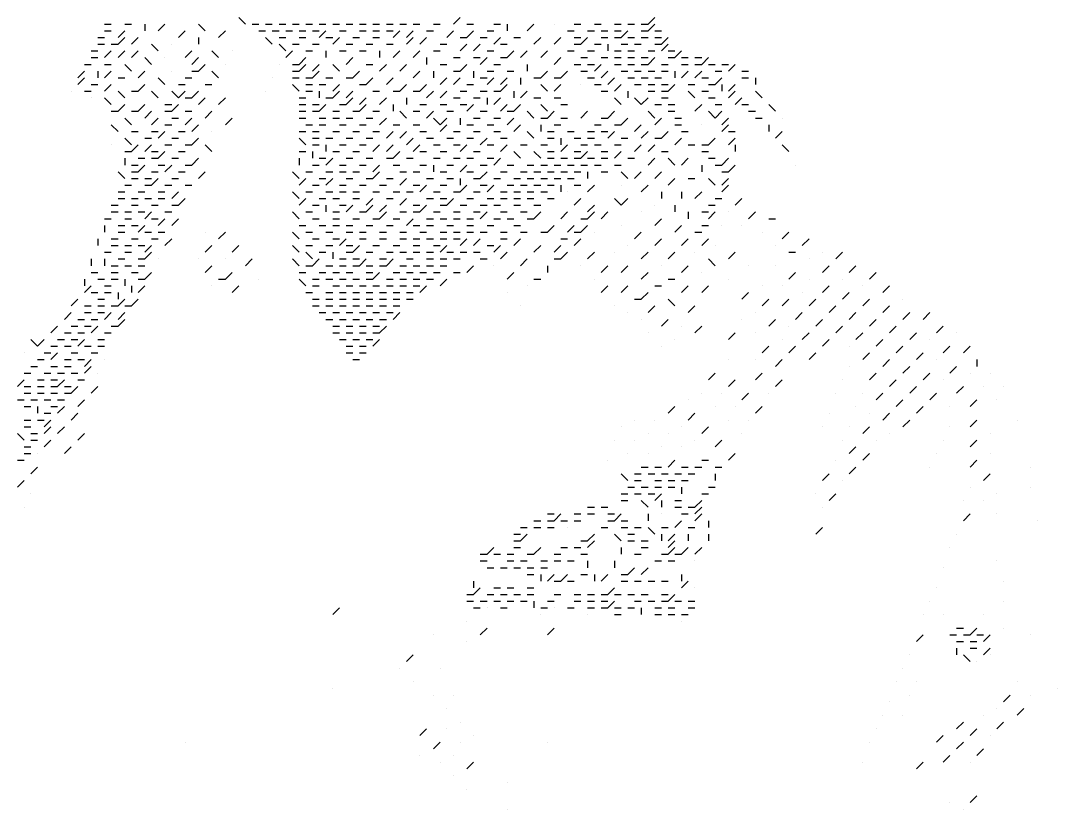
# Model space of a CAD drawing. Header units: metres. Extents: x 66 to 1116, y 3 to 705.
# Drawn here: x 652.5 to 1116, y 3 to 355.5 of the extents above; entities that cross this region are included whole.
import ezdxf

# ---------------------------------------------------------------- set-up
doc = ezdxf.new("R2010")
doc.units = ezdxf.units.M

msp = doc.modelspace()

# ---------------------------------------------------------------- linework, layer by layer
at = {"color": 7}
for p, q in [((750, 357), (753, 354)), ((849, 357), (846, 354)), ((936, 357), (933, 354)), ((690, 354), (693, 354)), ((699, 354), (702, 354)), ((708, 354), (708, 351)), ((717, 354), (714, 351)), ((732, 354), (735, 351)), ((756, 354), (759, 354)), ((762, 354), (765, 354)), ((768, 354), (771, 354)), ((774, 354), (777, 354)), ((780, 354), (783, 354)), ((786, 354), (789, 354)), ((792, 354), (795, 354)), ((798, 354), (801, 354)), ((804, 354), (807, 354)), ((810, 354), (813, 354)), ((816, 354), (819, 354)), ((822, 354), (825, 354)), ((828, 354), (831, 354)), ((837, 354), (840, 354)), ((852, 354), (855, 354)), ((864, 354), (867, 354)), ((870, 354), (870, 351)), ((882, 354), (879, 351)), ((891, 354), (891, 354)), ((900, 354), (903, 354)), ((909, 354), (912, 354)), ((918, 354), (921, 354)), ((924, 354), (927, 354)), ((930, 354), (933, 354)), ((936, 354), (933, 351)), ((687, 348), (690, 348)), ((690, 351), (693, 351)), ((699, 351), (696, 348)), ((699, 348), (696, 345)), ((705, 348), (702, 345)), ((726, 351), (723, 348)), ((732, 348), (732, 345)), ((744, 351), (741, 348)), ((759, 351), (762, 351)), ((762, 348), (765, 345)), ((765, 351), (768, 351)), ((768, 348), (771, 348)), ((771, 351), (774, 351)), ((777, 351), (780, 351)), ((777, 348), (780, 348)), ((783, 351), (786, 351)), ((789, 351), (786, 348)), ((789, 348), (792, 348)), ((795, 348), (792, 345)), ((795, 351), (798, 351)), ((801, 348), (804, 348)), ((804, 351), (807, 351)), ((810, 351), (813, 351)), ((810, 348), (813, 348)), ((816, 351), (819, 351)), ((822, 351), (819, 348)), ((828, 351), (825, 348)), ((828, 348), (825, 345)), ((834, 348), (831, 345)), ((834, 351), (837, 351)), ((846, 351), (843, 348)), ((849, 348), (852, 348)), ((855, 351), (852, 348)), ((858, 348), (861, 348)), ((861, 351), (864, 351)), ((867, 348), (864, 345)), ((873, 348), (876, 348)), ((885, 348), (882, 345)), ((894, 348), (891, 345)), ((897, 351), (900, 351)), ((900, 348), (903, 348)), ((906, 348), (903, 345)), ((906, 351), (909, 351)), ((912, 351), (915, 351)), ((912, 348), (915, 348)), ((918, 351), (921, 351)), ((918, 348), (921, 348)), ((924, 351), (921, 348)), ((924, 348), (927, 348)), ((930, 351), (933, 351)), ((930, 348), (933, 348)), ((936, 351), (939, 351)), ((936, 348), (939, 348)), ((942, 348), (939, 345)), ((687, 345), (690, 345)), ((693, 345), (696, 345)), ((711, 345), (714, 342)), ((720, 345), (720, 345)), ((768, 345), (771, 342)), ((774, 345), (777, 345)), ((783, 345), (786, 345)), ((798, 345), (801, 345)), ((807, 345), (810, 345)), ((816, 345), (819, 345)), ((840, 345), (843, 345)), ((852, 345), (849, 342)), ((858, 345), (855, 342)), ((867, 345), (870, 345)), ((900, 345), (903, 345)), ((909, 345), (912, 345)), ((915, 345), (915, 342)), ((921, 345), (924, 345)), ((927, 345), (930, 345)), ((936, 345), (939, 345)), ((942, 345), (939, 342)), ((684, 342), (687, 342)), ((684, 339), (687, 339)), ((693, 342), (690, 339)), ((699, 342), (696, 339)), ((705, 342), (702, 339)), ((708, 339), (711, 336)), ((717, 339), (717, 339)), ((729, 342), (726, 339)), ((732, 339), (729, 336)), ((738, 342), (741, 339)), ((747, 342), (747, 342)), ((774, 342), (771, 339)), ((780, 339), (777, 336)), ((780, 342), (783, 342)), ((789, 342), (789, 339)), ((795, 342), (798, 342)), ((801, 339), (798, 336)), ((804, 342), (807, 342)), ((813, 342), (813, 339)), ((822, 342), (819, 339)), ((831, 342), (828, 339)), ((834, 339), (834, 336)), ((837, 342), (840, 342)), ((846, 339), (849, 339)), ((855, 339), (858, 339)), ((861, 339), (858, 336)), ((861, 342), (864, 342)), ((867, 339), (870, 339)), ((873, 342), (870, 339)), ((879, 342), (876, 339)), ((888, 342), (885, 339)), ((894, 339), (891, 336)), ((897, 342), (900, 342)), ((903, 339), (906, 339)), ((906, 342), (909, 342)), ((912, 339), (915, 339)), ((918, 342), (921, 342)), ((918, 339), (921, 339)), ((924, 342), (927, 342)), ((924, 339), (927, 339)), ((930, 339), (933, 339)), ((933, 342), (936, 342)), ((936, 339), (933, 336)), ((942, 342), (945, 342)), ((942, 339), (945, 339)), ((948, 342), (945, 339)), ((948, 339), (951, 339)), ((954, 339), (957, 339)), ((960, 339), (957, 336)), ((681, 336), (684, 336)), ((690, 336), (693, 336)), ((699, 336), (702, 333)), ((735, 336), (732, 333)), ((744, 336), (744, 336)), ((768, 336), (768, 336)), ((774, 336), (777, 336)), ((780, 336), (777, 333)), ((786, 336), (783, 333)), ((792, 336), (795, 333)), ((807, 336), (810, 336)), ((816, 336), (813, 333)), ((825, 336), (822, 333)), ((840, 336), (843, 336)), ((852, 336), (849, 333)), ((864, 336), (867, 336)), ((879, 336), (879, 333)), ((900, 336), (903, 336)), ((906, 336), (909, 336)), ((912, 336), (909, 333)), ((918, 336), (921, 336)), ((924, 336), (927, 336)), ((930, 336), (933, 336)), ((939, 336), (942, 336)), ((948, 336), (951, 336)), ((954, 336), (957, 336)), ((960, 336), (963, 336)), ((966, 336), (969, 336)), ((972, 336), (969, 333)), ((681, 333), (678, 330)), ((681, 330), (678, 327)), ((687, 333), (687, 330)), ((693, 333), (690, 330)), ((696, 330), (699, 330)), ((708, 333), (705, 330)), ((714, 330), (717, 327)), ((720, 333), (720, 333)), ((726, 330), (729, 330)), ((729, 333), (732, 333)), ((738, 333), (741, 330)), ((765, 330), (765, 330)), ((774, 333), (777, 333)), ((774, 330), (777, 330)), ((780, 330), (783, 330)), ((786, 333), (783, 330)), ((789, 330), (792, 330)), ((798, 330), (801, 330)), ((804, 333), (801, 330)), ((810, 330), (807, 327)), ((819, 330), (816, 327)), ((831, 333), (828, 330)), ((837, 333), (837, 330)), ((843, 330), (840, 327)), ((846, 333), (849, 333)), ((849, 330), (846, 327)), ((855, 333), (855, 330)), ((858, 330), (861, 330)), ((861, 333), (864, 333)), ((864, 330), (861, 327)), ((870, 330), (867, 327)), ((870, 333), (873, 333)), ((876, 330), (876, 327)), ((882, 330), (885, 330)), ((888, 333), (885, 330)), ((891, 330), (894, 330)), ((897, 333), (894, 330)), ((903, 333), (906, 333)), ((906, 330), (909, 330)), ((915, 333), (912, 330)), ((918, 330), (915, 327)), ((921, 333), (924, 333)), ((924, 330), (927, 330)), ((927, 333), (930, 333)), ((930, 330), (933, 330)), ((933, 333), (936, 333)), ((936, 330), (939, 330)), ((939, 333), (942, 333)), ((945, 333), (945, 330)), ((951, 333), (948, 330)), ((957, 333), (954, 330)), ((957, 330), (960, 330)), ((963, 333), (966, 333)), ((966, 330), (963, 327)), ((975, 333), (978, 333)), ((975, 330), (978, 330)), ((981, 330), (981, 327)), ((684, 327), (687, 327)), ((693, 327), (690, 324)), ((708, 327), (705, 324)), ((723, 327), (726, 327)), ((735, 327), (738, 327)), ((774, 327), (777, 324)), ((780, 327), (783, 327)), ((786, 327), (789, 327)), ((795, 327), (792, 324)), ((804, 327), (807, 327)), ((825, 327), (822, 324)), ((834, 327), (831, 324)), ((852, 327), (855, 327)), ((870, 327), (867, 324)), ((885, 327), (888, 324)), ((894, 327), (891, 324)), ((903, 327), (903, 327)), ((909, 327), (912, 327)), ((921, 327), (918, 324)), ((927, 327), (930, 327)), ((933, 327), (936, 327)), ((939, 327), (942, 327)), ((945, 327), (942, 324)), ((951, 327), (954, 327)), ((960, 327), (963, 327)), ((966, 327), (966, 324)), ((972, 327), (969, 324)), ((675, 324), (675, 324)), ((681, 324), (684, 324)), ((684, 321), (684, 321)), ((690, 321), (693, 318)), ((696, 324), (699, 321)), ((702, 324), (705, 324)), ((711, 324), (714, 321)), ((720, 324), (723, 321)), ((726, 324), (723, 321)), ((726, 321), (729, 321)), ((732, 324), (729, 321)), ((735, 321), (732, 318)), ((744, 321), (741, 318)), ((762, 324), (762, 324)), ((777, 321), (780, 321)), ((780, 324), (783, 324)), ((786, 324), (786, 321)), ((789, 321), (792, 321)), ((795, 324), (792, 321)), ((801, 324), (798, 321)), ((801, 321), (798, 318)), ((807, 321), (804, 318)), ((810, 324), (813, 324)), ((816, 321), (813, 318)), ((819, 324), (822, 324)), ((825, 321), (825, 318)), ((828, 324), (831, 324)), ((837, 324), (834, 321)), ((843, 324), (840, 321)), ((846, 321), (849, 321)), ((849, 324), (852, 324)), ((855, 321), (858, 321)), ((858, 324), (861, 324)), ((861, 321), (861, 318)), ((864, 324), (867, 324)), ((867, 321), (864, 318)), ((873, 324), (873, 321)), ((879, 324), (876, 321)), ((882, 321), (885, 321)), ((891, 321), (894, 321)), ((912, 324), (915, 324)), ((918, 321), (921, 318)), ((924, 324), (924, 321)), ((927, 321), (930, 318)), ((933, 321), (930, 318)), ((933, 324), (936, 324)), ((939, 324), (942, 324)), ((939, 321), (942, 321)), ((951, 324), (954, 321)), ((957, 324), (960, 324)), ((960, 321), (963, 321)), ((972, 324), (969, 321)), ((975, 321), (972, 318)), ((981, 324), (984, 321)), ((699, 318), (696, 315)), ((708, 318), (705, 315)), ((717, 318), (720, 318)), ((723, 318), (720, 315)), ((777, 318), (780, 318)), ((783, 318), (786, 318)), ((789, 318), (786, 315)), ((795, 318), (798, 318)), ((807, 318), (804, 315)), ((819, 318), (819, 315)), ((831, 318), (834, 318)), ((840, 318), (843, 318)), ((849, 318), (852, 318)), ((855, 318), (852, 315)), ((870, 318), (867, 315)), ((876, 318), (873, 315)), ((885, 318), (888, 315)), ((894, 318), (897, 318)), ((936, 318), (939, 318)), ((942, 318), (945, 318)), ((957, 318), (954, 315)), ((963, 318), (966, 318)), ((975, 318), (978, 318)), ((987, 318), (990, 315)), ((693, 315), (696, 315)), ((699, 312), (702, 309)), ((702, 315), (705, 315)), ((711, 315), (708, 312)), ((714, 312), (711, 309)), ((717, 315), (720, 315)), ((720, 312), (723, 312)), ((726, 315), (729, 315)), ((729, 312), (726, 309)), ((738, 315), (735, 312)), ((747, 312), (744, 309)), ((777, 315), (780, 315)), ((777, 312), (780, 312)), ((783, 315), (786, 315)), ((786, 312), (789, 312)), ((792, 315), (795, 315)), ((792, 312), (795, 312)), ((798, 312), (801, 312)), ((801, 315), (804, 315)), ((807, 312), (810, 312)), ((810, 315), (813, 315)), ((816, 312), (813, 309)), ((822, 315), (825, 312)), ((828, 315), (831, 315)), ((837, 315), (834, 312)), ((837, 312), (840, 309)), ((843, 312), (840, 309)), ((843, 315), (846, 315)), ((849, 312), (849, 309)), ((855, 312), (858, 312)), ((858, 315), (861, 315)), ((864, 312), (867, 312)), ((870, 315), (873, 315)), ((873, 312), (870, 309)), ((879, 315), (882, 312)), ((885, 312), (888, 312)), ((891, 315), (888, 312)), ((894, 312), (897, 312)), ((906, 315), (903, 312)), ((912, 312), (915, 312)), ((918, 315), (915, 312)), ((924, 312), (921, 309)), ((933, 315), (936, 312)), ((939, 312), (936, 309)), ((942, 315), (945, 315)), ((945, 312), (948, 312)), ((960, 315), (963, 312)), ((966, 315), (963, 312)), ((969, 312), (966, 309)), ((978, 315), (981, 315)), ((981, 312), (984, 312)), ((993, 312), (993, 312)), ((693, 309), (696, 306)), ((702, 306), (705, 306)), ((711, 306), (714, 306)), ((717, 306), (714, 303)), ((717, 309), (720, 309)), ((723, 306), (726, 306)), ((732, 309), (729, 306)), ((738, 306), (738, 306)), ((777, 306), (780, 306)), ((780, 309), (783, 309)), ((783, 306), (786, 306)), ((786, 309), (789, 309)), ((792, 306), (795, 306)), ((795, 309), (798, 309)), ((801, 306), (804, 306)), ((804, 309), (807, 309)), ((810, 306), (813, 306)), ((819, 306), (816, 303)), ((819, 309), (822, 309)), ((825, 306), (822, 303)), ((828, 309), (831, 309)), ((831, 306), (834, 306)), ((843, 309), (840, 306)), ((846, 306), (849, 306)), ((852, 309), (855, 309)), ((855, 306), (858, 306)), ((861, 309), (864, 309)), ((864, 306), (867, 306)), ((876, 309), (873, 306)), ((879, 306), (882, 303)), ((885, 309), (885, 306)), ((888, 306), (891, 306)), ((891, 309), (894, 309)), ((897, 306), (900, 306)), ((906, 306), (909, 306)), ((909, 309), (912, 309)), ((912, 306), (915, 306)), ((918, 306), (915, 303)), ((918, 309), (921, 309)), ((930, 309), (927, 306)), ((933, 306), (930, 303)), ((942, 306), (939, 303)), ((945, 309), (948, 309)), ((948, 306), (951, 306)), ((957, 309), (957, 309)), ((969, 309), (966, 306)), ((969, 306), (972, 306)), ((987, 309), (987, 306)), ((993, 306), (990, 303)), ((699, 303), (702, 300)), ((708, 303), (711, 303)), ((720, 303), (723, 303)), ((732, 303), (729, 300)), ((777, 303), (780, 300)), ((783, 303), (786, 303)), ((789, 303), (792, 303)), ((798, 303), (801, 303)), ((807, 303), (810, 303)), ((828, 303), (825, 300)), ((834, 303), (837, 303)), ((843, 303), (846, 303)), ((852, 303), (855, 303)), ((861, 303), (858, 300)), ((867, 303), (870, 303)), ((888, 303), (891, 303)), ((894, 303), (894, 300)), ((900, 303), (903, 303)), ((906, 303), (909, 303)), ((921, 303), (924, 303)), ((936, 303), (939, 303)), ((948, 303), (945, 300)), ((963, 303), (960, 300)), ((972, 303), (969, 300)), ((693, 300), (693, 300)), ((699, 297), (702, 297)), ((705, 300), (702, 297)), ((711, 300), (708, 297)), ((711, 297), (714, 297)), ((717, 297), (714, 294)), ((717, 300), (720, 300)), ((723, 297), (726, 297)), ((726, 300), (729, 300)), ((735, 300), (738, 297)), ((777, 297), (780, 297)), ((783, 300), (786, 300)), ((783, 297), (783, 294)), ((789, 300), (789, 297)), ((792, 297), (795, 297)), ((795, 300), (798, 300)), ((801, 297), (804, 297)), ((804, 300), (807, 300)), ((813, 300), (810, 297)), ((819, 300), (816, 297)), ((822, 297), (819, 294)), ((831, 300), (828, 297)), ((831, 297), (834, 297)), ((837, 300), (840, 300)), ((840, 297), (843, 297)), ((846, 300), (849, 300)), ((852, 300), (849, 297)), ((855, 297), (858, 297)), ((861, 300), (864, 300)), ((870, 300), (867, 297)), ((873, 297), (876, 294)), ((876, 300), (879, 300)), ((882, 297), (885, 294)), ((885, 300), (888, 300)), ((888, 297), (891, 297)), ((897, 300), (894, 297)), ((900, 297), (903, 297)), ((903, 300), (906, 300)), ((906, 297), (903, 294)), ((909, 300), (912, 300)), ((912, 297), (915, 297)), ((918, 300), (921, 300)), ((921, 297), (918, 294)), ((930, 300), (927, 297)), ((936, 300), (933, 297)), ((939, 297), (942, 297)), ((951, 300), (954, 300)), ((957, 300), (960, 300)), ((957, 297), (960, 297)), ((972, 300), (972, 297)), ((993, 300), (996, 297)), ((699, 294), (699, 291)), ((705, 294), (708, 294)), ((711, 294), (714, 294)), ((720, 294), (723, 294)), ((732, 294), (729, 291)), ((777, 294), (777, 291)), ((786, 294), (789, 294)), ((792, 294), (789, 291)), ((798, 294), (801, 294)), ((807, 294), (810, 294)), ((816, 294), (819, 294)), ((825, 294), (828, 294)), ((837, 294), (840, 294)), ((846, 294), (849, 294)), ((852, 294), (855, 294)), ((861, 294), (864, 294)), ((867, 294), (864, 291)), ((888, 294), (891, 294)), ((894, 294), (897, 294)), ((900, 294), (903, 294)), ((906, 294), (909, 294)), ((912, 294), (915, 294)), ((924, 294), (927, 294)), ((936, 294), (933, 291)), ((942, 294), (945, 291)), ((951, 294), (948, 291)), ((960, 294), (963, 294)), ((969, 294), (966, 291)), ((696, 288), (699, 285)), ((702, 291), (705, 291)), ((702, 288), (705, 288)), ((708, 291), (705, 288)), ((711, 288), (714, 288)), ((714, 291), (717, 291)), ((720, 291), (717, 288)), ((723, 288), (726, 288)), ((726, 291), (729, 291)), ((735, 288), (732, 285)), ((774, 288), (777, 285)), ((780, 288), (783, 288)), ((783, 291), (786, 291)), ((789, 288), (792, 288)), ((795, 291), (798, 291)), ((795, 288), (798, 288)), ((801, 288), (804, 288)), ((804, 291), (807, 291)), ((813, 291), (810, 288)), ((813, 288), (810, 285)), ((819, 291), (822, 291)), ((822, 288), (825, 288)), ((828, 288), (831, 288)), ((831, 291), (834, 291)), ((837, 291), (837, 288)), ((840, 288), (843, 288)), ((843, 291), (846, 291)), ((852, 291), (849, 288)), ((852, 288), (855, 288)), ((858, 291), (861, 291)), ((861, 288), (858, 285)), ((867, 288), (870, 288)), ((870, 291), (873, 291)), ((876, 288), (879, 288)), ((879, 291), (882, 291)), ((882, 288), (885, 288)), ((885, 291), (888, 291)), ((888, 288), (891, 288)), ((891, 291), (894, 291)), ((894, 288), (897, 288)), ((897, 291), (900, 291)), ((900, 288), (903, 288)), ((903, 291), (906, 291)), ((906, 288), (906, 285)), ((909, 291), (912, 291)), ((912, 288), (915, 288)), ((918, 291), (921, 291)), ((921, 288), (924, 285)), ((930, 288), (927, 285)), ((939, 288), (936, 285)), ((957, 291), (957, 288)), ((963, 291), (966, 291)), ((966, 288), (969, 288)), ((972, 291), (969, 288)), ((999, 291), (999, 291)), ((702, 285), (705, 285)), ((708, 285), (711, 285)), ((714, 285), (711, 282)), ((720, 285), (723, 285)), ((780, 285), (777, 282)), ((786, 285), (789, 285)), ((792, 285), (789, 282)), ((798, 285), (801, 285)), ((807, 285), (810, 285)), ((816, 285), (819, 285)), ((825, 285), (822, 282)), ((834, 285), (837, 285)), ((843, 285), (846, 285)), ((849, 285), (849, 282)), ((855, 285), (858, 285)), ((864, 285), (867, 285)), ((873, 285), (876, 285)), ((879, 285), (882, 285)), ((885, 285), (888, 285)), ((891, 285), (894, 285)), ((897, 285), (900, 285)), ((945, 285), (942, 282)), ((951, 285), (954, 285)), ((960, 285), (963, 282)), ((969, 285), (966, 282)), ((696, 279), (699, 279)), ((699, 282), (702, 282)), ((705, 279), (708, 279)), ((708, 282), (711, 282)), ((714, 279), (717, 279)), ((717, 282), (720, 282)), ((723, 279), (720, 276)), ((726, 282), (729, 282)), ((774, 279), (777, 276)), ((780, 279), (783, 279)), ((783, 282), (786, 282)), ((789, 279), (792, 279)), ((795, 282), (798, 282)), ((795, 279), (798, 279)), ((801, 279), (804, 279)), ((804, 282), (807, 282)), ((810, 279), (813, 279)), ((813, 282), (816, 282)), ((819, 279), (822, 279)), ((825, 279), (828, 279)), ((828, 282), (831, 282)), ((834, 282), (831, 279)), ((837, 279), (840, 279)), ((840, 282), (843, 282)), ((846, 279), (849, 279)), ((852, 282), (849, 279)), ((855, 279), (858, 279)), ((858, 282), (861, 282)), ((864, 282), (861, 279)), ((867, 279), (870, 279)), ((870, 282), (873, 282)), ((873, 279), (876, 279)), ((876, 282), (879, 282)), ((879, 279), (882, 279)), ((882, 282), (885, 282)), ((885, 279), (888, 279)), ((888, 282), (891, 282)), ((894, 282), (894, 279)), ((897, 279), (897, 279)), ((900, 282), (903, 282)), ((909, 282), (906, 279)), ((921, 282), (921, 282)), ((933, 282), (930, 279)), ((939, 279), (939, 276)), ((948, 279), (948, 276)), ((957, 279), (954, 276)), ((969, 282), (966, 279)), ((696, 276), (699, 276)), ((702, 276), (705, 276)), ((708, 276), (711, 276)), ((714, 276), (717, 276)), ((726, 276), (723, 273)), ((780, 276), (777, 273)), ((786, 276), (789, 276)), ((792, 276), (795, 276)), ((801, 276), (804, 276)), ((810, 276), (807, 273)), ((816, 276), (819, 276)), ((825, 276), (822, 273)), ((834, 276), (837, 276)), ((840, 276), (843, 276)), ((846, 276), (843, 273)), ((852, 276), (855, 276)), ((861, 276), (864, 276)), ((867, 276), (870, 276)), ((873, 276), (876, 276)), ((879, 276), (882, 276)), ((888, 276), (891, 276)), ((903, 276), (900, 273)), ((918, 276), (921, 273)), ((924, 276), (921, 273)), ((963, 276), (966, 276)), ((975, 276), (972, 273)), ((693, 273), (696, 273)), ((693, 270), (696, 270)), ((699, 270), (702, 270)), ((702, 273), (705, 273)), ((705, 270), (708, 270)), ((711, 270), (708, 267)), ((711, 273), (714, 273)), ((717, 270), (720, 270)), ((720, 273), (723, 273)), ((774, 270), (777, 267)), ((780, 270), (783, 270)), ((783, 273), (786, 273)), ((789, 273), (789, 270)), ((792, 270), (795, 270)), ((795, 273), (798, 273)), ((801, 273), (798, 270)), ((804, 270), (807, 270)), ((810, 273), (807, 270)), ((816, 273), (813, 270)), ((816, 270), (813, 267)), ((822, 270), (825, 270)), ((828, 273), (831, 273)), ((828, 270), (831, 270)), ((834, 273), (831, 270)), ((837, 270), (840, 270)), ((840, 273), (843, 273)), ((846, 270), (849, 270)), ((849, 273), (852, 273)), ((855, 270), (858, 270)), ((858, 273), (861, 273)), ((861, 270), (858, 267)), ((864, 273), (867, 273)), ((867, 270), (870, 270)), ((873, 273), (876, 273)), ((876, 270), (879, 270)), ((882, 273), (885, 273)), ((885, 270), (882, 267)), ((897, 270), (894, 267)), ((909, 273), (906, 270)), ((909, 270), (906, 267)), ((915, 270), (912, 267)), ((930, 270), (930, 270)), ((936, 273), (936, 273)), ((945, 273), (945, 270)), ((951, 270), (951, 267)), ((957, 270), (960, 270)), ((960, 273), (963, 273)), ((963, 270), (960, 267)), ((969, 270), (969, 270)), ((981, 270), (978, 267)), ((690, 267), (693, 267)), ((699, 267), (702, 267)), ((711, 267), (714, 267)), ((717, 267), (714, 264)), ((723, 267), (720, 264)), ((783, 267), (786, 267)), ((792, 267), (795, 267)), ((801, 267), (804, 267)), ((810, 267), (813, 267)), ((819, 267), (822, 267)), ((828, 267), (825, 264)), ((834, 267), (837, 267)), ((840, 267), (843, 267)), ((846, 267), (849, 267)), ((852, 267), (855, 267)), ((864, 267), (867, 267)), ((870, 267), (873, 267)), ((879, 267), (882, 267)), ((903, 267), (906, 267)), ((939, 267), (936, 264)), ((987, 267), (990, 267)), ((690, 264), (690, 261)), ((696, 264), (699, 264)), ((696, 261), (699, 261)), ((702, 264), (705, 264)), ((708, 264), (705, 261)), ((708, 261), (711, 261)), ((714, 261), (717, 261)), ((735, 261), (735, 261)), ((744, 261), (741, 258)), ((774, 261), (777, 258)), ((777, 264), (780, 264)), ((780, 261), (783, 261)), ((786, 264), (789, 264)), ((789, 261), (792, 261)), ((792, 264), (795, 264)), ((798, 264), (801, 264)), ((798, 261), (801, 261)), ((804, 261), (807, 261)), ((807, 264), (810, 264)), ((813, 261), (816, 261)), ((816, 264), (819, 264)), ((822, 261), (825, 261)), ((828, 264), (831, 264)), ((831, 261), (834, 261)), ((834, 264), (837, 264)), ((840, 261), (843, 261)), ((843, 264), (846, 264)), ((846, 261), (849, 261)), ((852, 264), (855, 264)), ((852, 261), (855, 261)), ((858, 261), (861, 261)), ((861, 264), (864, 264)), ((867, 261), (870, 261)), ((873, 264), (876, 264)), ((876, 261), (879, 261)), ((885, 261), (888, 261)), ((891, 264), (888, 261)), ((900, 264), (897, 261)), ((900, 261), (903, 261)), ((906, 264), (903, 261)), ((909, 261), (909, 261)), ((921, 264), (921, 264)), ((930, 261), (927, 258)), ((948, 264), (945, 261)), ((954, 261), (957, 261)), ((957, 264), (960, 264)), ((966, 264), (966, 264)), ((975, 264), (975, 264)), ((984, 261), (984, 261)), ((996, 261), (993, 258)), ((687, 258), (687, 255)), ((693, 258), (696, 258)), ((693, 255), (696, 255)), ((699, 255), (702, 255)), ((702, 258), (705, 258)), ((705, 255), (708, 255)), ((711, 255), (708, 252)), ((711, 258), (714, 258)), ((720, 258), (717, 255)), ((738, 255), (735, 252)), ((750, 255), (747, 252)), ((774, 255), (777, 252)), ((780, 255), (783, 255)), ((783, 258), (786, 258)), ((789, 255), (792, 255)), ((792, 258), (795, 258)), ((798, 258), (795, 255)), ((798, 255), (801, 255)), ((804, 255), (801, 252)), ((804, 258), (807, 258)), ((810, 255), (813, 255)), ((813, 258), (816, 258)), ((819, 255), (822, 255)), ((822, 258), (825, 258)), ((828, 258), (831, 258)), ((828, 255), (831, 255)), ((834, 258), (837, 258)), ((837, 255), (840, 255)), ((840, 258), (843, 258)), ((843, 255), (840, 252)), ((846, 258), (849, 258)), ((852, 258), (849, 255)), ((858, 258), (855, 255)), ((861, 255), (864, 255)), ((867, 255), (864, 252)), ((867, 258), (870, 258)), ((876, 258), (873, 255)), ((885, 255), (882, 252)), ((894, 255), (891, 252)), ((894, 258), (897, 258)), ((903, 258), (900, 255)), ((924, 255), (924, 255)), ((939, 258), (936, 255)), ((951, 258), (948, 255)), ((960, 258), (957, 255)), ((963, 255), (963, 255)), ((990, 255), (990, 255)), ((1005, 258), (1002, 255)), ((690, 252), (693, 252)), ((699, 252), (702, 252)), ((711, 252), (708, 249)), ((780, 252), (783, 249)), ((786, 252), (789, 252)), ((792, 252), (792, 249)), ((798, 252), (801, 252)), ((807, 252), (810, 252)), ((816, 252), (819, 252)), ((822, 252), (825, 252)), ((828, 252), (831, 252)), ((834, 252), (837, 252)), ((843, 252), (846, 252)), ((849, 252), (852, 252)), ((855, 252), (858, 252)), ((870, 252), (867, 249)), ((897, 252), (894, 249)), ((909, 252), (906, 249)), ((918, 252), (918, 252)), ((933, 252), (930, 249)), ((945, 252), (942, 249)), ((954, 252), (954, 252)), ((972, 252), (969, 249)), ((996, 252), (999, 252)), ((1011, 252), (1011, 252)), ((1020, 252), (1017, 249)), ((684, 249), (684, 246)), ((690, 249), (690, 246)), ((693, 246), (696, 246)), ((696, 249), (699, 249)), ((699, 246), (702, 246)), ((705, 249), (708, 249)), ((705, 246), (708, 246)), ((714, 249), (714, 249)), ((732, 249), (732, 249)), ((738, 246), (735, 243)), ((744, 249), (744, 249)), ((756, 249), (753, 246)), ((774, 249), (777, 246)), ((780, 246), (783, 246)), ((786, 249), (783, 246)), ((789, 246), (792, 246)), ((795, 249), (798, 249)), ((795, 246), (798, 246)), ((801, 249), (804, 249)), ((801, 246), (804, 246)), ((807, 249), (804, 246)), ((807, 246), (810, 246)), ((813, 249), (816, 249)), ((813, 246), (816, 246)), ((819, 249), (816, 246)), ((822, 246), (825, 246)), ((825, 249), (828, 249)), ((828, 246), (831, 246)), ((834, 249), (837, 249)), ((834, 246), (837, 246)), ((840, 249), (843, 249)), ((840, 246), (843, 246)), ((846, 249), (849, 249)), ((855, 246), (852, 243)), ((858, 249), (861, 249)), ((864, 246), (864, 246)), ((879, 249), (876, 246)), ((888, 246), (888, 243)), ((891, 249), (894, 249)), ((903, 246), (903, 246)), ((915, 246), (912, 243)), ((924, 246), (921, 243)), ((939, 246), (939, 246)), ((951, 246), (948, 243)), ((960, 249), (963, 246)), ((978, 246), (978, 246)), ((990, 246), (990, 246)), ((1005, 249), (1005, 249)), ((1014, 246), (1011, 243)), ((1026, 246), (1023, 243)), ((684, 243), (687, 243)), ((693, 243), (696, 243)), ((702, 243), (705, 243)), ((711, 243), (708, 240)), ((747, 243), (744, 240)), ((777, 243), (780, 243)), ((786, 243), (789, 243)), ((792, 243), (795, 243)), ((798, 243), (801, 243)), ((807, 243), (810, 243)), ((813, 243), (810, 240)), ((819, 243), (822, 243)), ((825, 243), (828, 243)), ((831, 243), (834, 243)), ((837, 243), (840, 243)), ((846, 243), (849, 243)), ((873, 243), (870, 240)), ((933, 243), (930, 240)), ((957, 243), (957, 243)), ((999, 243), (996, 240)), ((1035, 243), (1032, 240)), ((681, 240), (681, 237)), ((684, 237), (681, 234)), ((687, 240), (690, 240)), ((690, 237), (693, 237)), ((693, 240), (696, 240)), ((699, 240), (699, 237)), ((702, 237), (702, 234)), ((705, 240), (708, 240)), ((708, 237), (705, 234)), ((738, 237), (738, 237)), ((741, 240), (744, 240)), ((750, 237), (747, 234)), ((759, 240), (759, 240)), ((777, 240), (780, 237)), ((783, 240), (786, 240)), ((783, 237), (786, 237)), ((789, 240), (792, 240)), ((792, 237), (795, 237)), ((795, 240), (798, 240)), ((798, 237), (801, 237)), ((801, 240), (804, 240)), ((804, 237), (807, 237)), ((807, 240), (810, 240)), ((810, 237), (813, 237)), ((816, 240), (819, 240)), ((816, 237), (819, 237)), ((822, 240), (825, 240)), ((822, 237), (825, 237)), ((828, 240), (831, 240)), ((828, 237), (831, 237)), ((834, 237), (831, 234)), ((834, 240), (837, 240)), ((843, 240), (840, 237)), ((879, 237), (879, 237)), ((882, 240), (885, 240)), ((909, 240), (909, 240)), ((915, 237), (912, 234)), ((924, 237), (921, 234)), ((936, 237), (939, 237)), ((942, 240), (945, 240)), ((951, 237), (948, 234)), ((960, 237), (957, 234)), ((969, 240), (969, 240)), ((984, 237), (984, 237)), ((993, 237), (993, 237)), ((1005, 240), (1005, 240)), ((1014, 237), (1011, 234)), ((1020, 240), (1020, 240)), ((1029, 237), (1029, 237)), ((1041, 237), (1038, 234)), ((684, 234), (687, 234)), ((690, 234), (693, 234)), ((696, 234), (696, 231)), ((780, 234), (783, 234)), ((789, 234), (792, 234)), ((795, 234), (798, 234)), ((801, 234), (804, 234)), ((807, 234), (810, 234)), ((813, 234), (816, 234)), ((819, 234), (822, 234)), ((825, 234), (828, 234)), ((870, 234), (870, 234)), ((933, 234), (930, 231)), ((978, 234), (975, 231)), ((1002, 234), (1002, 234)), ((1023, 234), (1020, 231)), ((678, 231), (675, 228)), ((681, 228), (684, 228)), ((687, 231), (690, 231)), ((687, 228), (690, 228)), ((693, 228), (696, 228)), ((699, 231), (696, 228)), ((699, 228), (702, 228)), ((705, 231), (702, 228)), ((783, 231), (786, 231)), ((783, 228), (786, 228)), ((789, 231), (792, 231)), ((789, 228), (792, 228)), ((795, 231), (798, 231)), ((795, 228), (798, 228)), ((801, 231), (804, 231)), ((801, 228), (804, 228)), ((807, 231), (810, 231)), ((807, 228), (810, 228)), ((813, 231), (816, 231)), ((813, 228), (816, 228)), ((819, 231), (822, 231)), ((819, 228), (822, 228)), ((825, 231), (828, 231)), ((876, 228), (876, 228)), ((918, 228), (918, 228)), ((927, 231), (930, 231)), ((936, 228), (933, 225)), ((942, 231), (945, 228)), ((954, 228), (951, 225)), ((987, 231), (984, 228)), ((996, 231), (993, 228)), ((1008, 231), (1005, 228)), ((1017, 228), (1014, 225)), ((1032, 231), (1029, 228)), ((1041, 228), (1038, 225)), ((1047, 231), (1047, 231)), ((675, 225), (672, 222)), ((681, 225), (684, 225)), ((687, 225), (690, 225)), ((693, 225), (690, 222)), ((699, 225), (696, 222)), ((786, 225), (789, 225)), ((792, 225), (795, 225)), ((798, 225), (801, 225)), ((804, 225), (807, 225)), ((810, 225), (813, 225)), ((816, 225), (819, 225)), ((822, 225), (819, 222)), ((924, 225), (924, 225)), ((981, 225), (981, 225)), ((1002, 225), (999, 222)), ((1026, 225), (1023, 222)), ((1050, 225), (1047, 222)), ((1059, 225), (1056, 222)), ((669, 219), (666, 216)), ((675, 219), (678, 219)), ((678, 222), (681, 222)), ((681, 219), (684, 219)), ((684, 222), (687, 222)), ((687, 219), (684, 216)), ((693, 219), (696, 219)), ((699, 222), (696, 219)), ((789, 222), (792, 222)), ((792, 219), (795, 219)), ((795, 222), (798, 222)), ((798, 219), (801, 219)), ((801, 222), (804, 222)), ((804, 219), (807, 219)), ((807, 222), (810, 222)), ((810, 219), (813, 219)), ((813, 222), (816, 222)), ((816, 219), (813, 216)), ((930, 222), (930, 222)), ((942, 222), (939, 219)), ((948, 219), (948, 219)), ((957, 219), (954, 216)), ((975, 222), (975, 222)), ((990, 222), (987, 219)), ((996, 219), (996, 219)), ((1011, 222), (1008, 219)), ((1020, 219), (1017, 216)), ((1035, 222), (1032, 219)), ((1044, 219), (1041, 216)), ((1065, 219), (1062, 216)), ((672, 216), (675, 216)), ((678, 216), (681, 216)), ((690, 216), (693, 216)), ((792, 216), (795, 216)), ((798, 216), (801, 216)), ((804, 216), (807, 216)), ((810, 216), (813, 216)), ((933, 216), (933, 216)), ((972, 216), (969, 213)), ((981, 216), (981, 216)), ((1005, 216), (1002, 213)), ((1029, 216), (1026, 213)), ((1053, 216), (1050, 213)), ((1071, 216), (1071, 216)), ((657, 213), (660, 210)), ((663, 213), (660, 210)), ((666, 210), (669, 210)), ((669, 213), (672, 213)), ((672, 210), (675, 210)), ((675, 213), (678, 213)), ((681, 213), (678, 210)), ((681, 210), (684, 210)), ((687, 213), (690, 213)), ((687, 210), (690, 210)), ((795, 213), (798, 213)), ((798, 210), (801, 210)), ((801, 213), (804, 213)), ((804, 210), (807, 210)), ((807, 213), (810, 213)), ((813, 213), (810, 210)), ((939, 210), (939, 210)), ((945, 213), (945, 213)), ((987, 210), (984, 207)), ((993, 213), (993, 213)), ((999, 210), (996, 207)), ((1014, 213), (1011, 210)), ((1023, 210), (1023, 210)), ((1038, 213), (1035, 210)), ((1047, 210), (1044, 207)), ((1059, 213), (1059, 213)), ((1068, 210), (1065, 207)), ((1077, 210), (1074, 207)), ((654, 207), (654, 207)), ((660, 204), (663, 204)), ((663, 207), (666, 207)), ((669, 207), (666, 204)), ((672, 204), (675, 204)), ((675, 207), (678, 207)), ((678, 204), (681, 204)), ((684, 204), (681, 201)), ((684, 207), (687, 207)), ((690, 204), (690, 204)), ((798, 207), (801, 207)), ((801, 204), (804, 204)), ((804, 207), (807, 207)), ((969, 204), (969, 204)), ((981, 204), (981, 204)), ((993, 204), (990, 201)), ((1008, 207), (1005, 204)), ((1032, 207), (1029, 204)), ((1041, 204), (1038, 201)), ((1056, 207), (1053, 204)), ((1062, 204), (1062, 204)), ((1080, 204), (1080, 201)), ((657, 201), (660, 201)), ((666, 201), (669, 201)), ((672, 201), (675, 201)), ((684, 201), (681, 198)), ((1023, 201), (1023, 201)), ((1050, 201), (1047, 198)), ((1071, 201), (1068, 198)), ((654, 195), (651, 192)), ((654, 198), (657, 198)), ((660, 195), (663, 195)), ((663, 198), (666, 198)), ((666, 195), (669, 195)), ((669, 198), (672, 198)), ((672, 195), (669, 192)), ((675, 198), (678, 198)), ((678, 195), (681, 195)), ((687, 198), (687, 198)), ((963, 198), (960, 195)), ((972, 195), (969, 192)), ((984, 198), (981, 195)), ((993, 195), (990, 192)), ((1020, 195), (1020, 195)), ((1035, 198), (1032, 195)), ((1044, 195), (1041, 192)), ((1059, 198), (1056, 195)), ((1065, 195), (1065, 195)), ((1077, 198), (1077, 198)), ((1086, 198), (1086, 198)), ((654, 192), (657, 192)), ((660, 192), (663, 192)), ((666, 192), (669, 192)), ((672, 192), (675, 192)), ((678, 192), (675, 189)), ((687, 192), (684, 189)), ((1053, 192), (1050, 189)), ((1074, 192), (1071, 189)), ((1083, 192), (1083, 192)), ((1092, 192), (1092, 192)), ((651, 186), (654, 186)), ((654, 189), (657, 189)), ((657, 186), (660, 186)), ((660, 189), (663, 189)), ((663, 186), (666, 186)), ((666, 189), (669, 189)), ((669, 186), (672, 186)), ((672, 189), (675, 189)), ((681, 186), (678, 183)), ((951, 186), (951, 186)), ((957, 189), (957, 189)), ((966, 189), (966, 189)), ((978, 189), (975, 186)), ((987, 189), (987, 189)), ((1017, 189), (1017, 189)), ((1029, 189), (1029, 189)), ((1038, 189), (1035, 186)), ((1047, 186), (1044, 183)), ((1062, 189), (1059, 186)), ((1080, 186), (1077, 183)), ((1089, 186), (1089, 186)), ((654, 183), (657, 183)), ((660, 183), (660, 180)), ((666, 183), (669, 183)), ((672, 183), (669, 180)), ((945, 183), (942, 180)), ((963, 183), (963, 183)), ((972, 183), (972, 183)), ((984, 183), (981, 180)), ((1026, 183), (1026, 183)), ((1056, 183), (1053, 180)), ((1068, 183), (1068, 183)), ((654, 177), (657, 177)), ((660, 177), (663, 177)), ((663, 180), (666, 180)), ((666, 177), (663, 174)), ((678, 180), (675, 177)), ((927, 177), (927, 177)), ((936, 177), (936, 177)), ((954, 180), (951, 177)), ((969, 177), (969, 177)), ((978, 177), (978, 177)), ((1014, 180), (1014, 180)), ((1032, 180), (1032, 180)), ((1041, 180), (1038, 177)), ((1050, 177), (1047, 174)), ((1080, 177), (1077, 174)), ((1098, 177), (1098, 177)), ((654, 174), (657, 174)), ((666, 174), (663, 171)), ((672, 174), (669, 171)), ((921, 174), (921, 174)), ((948, 174), (948, 174)), ((960, 174), (957, 171)), ((1011, 174), (1011, 174)), ((1023, 174), (1023, 174)), ((1032, 174), (1029, 171)), ((1068, 174), (1068, 174)), ((651, 171), (654, 168)), ((657, 171), (660, 171)), ((657, 168), (660, 168)), ((666, 168), (663, 165)), ((681, 171), (678, 168)), ((918, 168), (918, 168)), ((927, 168), (927, 168)), ((933, 171), (933, 171)), ((942, 171), (942, 171)), ((954, 168), (954, 168)), ((966, 168), (963, 165)), ((975, 171), (975, 171)), ((1020, 168), (1020, 168)), ((1035, 168), (1035, 168)), ((1041, 171), (1041, 171)), ((1065, 168), (1065, 168)), ((1080, 168), (1077, 165)), ((1086, 171), (1086, 171)), ((654, 165), (657, 165)), ((675, 165), (672, 162)), ((939, 165), (939, 165)), ((948, 165), (948, 165)), ((1026, 165), (1023, 162)), ((651, 159), (654, 159)), ((654, 162), (657, 162)), ((660, 162), (660, 162)), ((915, 159), (915, 159)), ((924, 162), (924, 162)), ((933, 162), (933, 162)), ((945, 159), (942, 156)), ((957, 159), (960, 159)), ((972, 162), (969, 159)), ((1017, 159), (1017, 159)), ((1032, 162), (1029, 159)), ((1062, 162), (1062, 162)), ((1080, 159), (1077, 156)), ((1086, 162), (1086, 162)), ((660, 156), (657, 153)), ((921, 153), (924, 150)), ((927, 153), (930, 153)), ((930, 156), (933, 156)), ((933, 153), (936, 153)), ((936, 156), (939, 156)), ((939, 153), (942, 153)), ((945, 153), (948, 153)), ((948, 156), (951, 156)), ((951, 153), (954, 153)), ((954, 156), (957, 156)), ((963, 156), (966, 156)), ((963, 153), (963, 150)), ((1014, 153), (1011, 150)), ((1026, 156), (1023, 153)), ((1059, 156), (1059, 156)), ((1086, 153), (1083, 150)), ((1104, 156), (1104, 156)), ((654, 150), (651, 147)), ((927, 150), (930, 150)), ((936, 150), (939, 150)), ((942, 150), (945, 150)), ((948, 150), (951, 150)), ((1020, 150), (1020, 150)), ((657, 144), (657, 144)), ((921, 144), (924, 144)), ((924, 147), (927, 147)), ((927, 144), (930, 144)), ((930, 147), (933, 147)), ((933, 144), (936, 144)), ((936, 147), (939, 147)), ((939, 144), (936, 141)), ((942, 147), (945, 147)), ((948, 147), (948, 144)), ((957, 144), (960, 144)), ((960, 147), (963, 147)), ((1008, 144), (1008, 144)), ((1017, 144), (1014, 141)), ((1077, 147), (1077, 147)), ((1089, 144), (1089, 144)), ((1104, 147), (1104, 147)), ((921, 141), (924, 141)), ((930, 141), (933, 138)), ((939, 141), (939, 138)), ((945, 141), (948, 141)), ((957, 141), (954, 138)), ((1074, 141), (1074, 141)), ((1083, 141), (1083, 141)), ((654, 138), (654, 138)), ((888, 135), (891, 135)), ((894, 135), (891, 132)), ((900, 135), (903, 135)), ((906, 138), (909, 138)), ((906, 135), (909, 135)), ((912, 138), (915, 138)), ((915, 135), (918, 135)), ((921, 135), (918, 132)), ((933, 135), (933, 132)), ((939, 135), (939, 135)), ((945, 138), (948, 138)), ((948, 135), (951, 135)), ((951, 138), (954, 138)), ((957, 138), (954, 135)), ((957, 135), (954, 132)), ((1011, 138), (1011, 138)), ((1077, 135), (1074, 132)), ((1089, 135), (1089, 135)), ((882, 132), (885, 132)), ((888, 132), (891, 132)), ((894, 132), (897, 132)), ((900, 132), (903, 132)), ((915, 132), (918, 132)), ((921, 132), (924, 132)), ((948, 132), (945, 129)), ((960, 132), (960, 129)), ((1107, 132), (1107, 132)), ((873, 126), (876, 126)), ((876, 129), (879, 129)), ((879, 126), (876, 123)), ((882, 129), (885, 129)), ((888, 129), (891, 129)), ((897, 129), (897, 129)), ((909, 126), (906, 123)), ((912, 129), (915, 129)), ((918, 126), (921, 123)), ((921, 129), (924, 129)), ((924, 126), (927, 126)), ((927, 129), (930, 129)), ((933, 129), (936, 126)), ((939, 129), (942, 129)), ((939, 126), (939, 123)), ((945, 126), (942, 123)), ((951, 129), (954, 129)), ((951, 126), (951, 123)), ((960, 126), (960, 123)), ((1011, 129), (1008, 126)), ((1071, 126), (1071, 126)), ((873, 123), (876, 123)), ((903, 123), (906, 123)), ((909, 123), (906, 120)), ((924, 123), (927, 123)), ((930, 123), (933, 123)), ((945, 123), (942, 120)), ((858, 117), (861, 117)), ((864, 120), (861, 117)), ((864, 117), (867, 117)), ((870, 117), (873, 117)), ((873, 120), (876, 120)), ((879, 117), (882, 117)), ((885, 120), (882, 117)), ((891, 117), (894, 117)), ((894, 120), (897, 120)), ((900, 120), (903, 120)), ((903, 117), (906, 117)), ((921, 120), (921, 117)), ((927, 117), (930, 117)), ((930, 120), (933, 120)), ((939, 117), (942, 117)), ((945, 120), (942, 117)), ((945, 117), (948, 117)), ((951, 120), (948, 117)), ((957, 120), (954, 117)), ((1068, 120), (1068, 120)), ((858, 114), (861, 114)), ((870, 114), (873, 114)), ((876, 114), (879, 114)), ((885, 114), (888, 114)), ((891, 114), (894, 114)), ((897, 114), (900, 114)), ((906, 114), (906, 111)), ((918, 114), (918, 111)), ((936, 114), (939, 114)), ((942, 114), (945, 114)), ((954, 114), (954, 114)), ((1089, 114), (1089, 114)), ((861, 111), (864, 111)), ((867, 111), (870, 111)), ((873, 111), (876, 111)), ((879, 111), (882, 111)), ((879, 108), (882, 108)), ((885, 111), (888, 111)), ((885, 108), (885, 105)), ((891, 108), (888, 105)), ((897, 108), (894, 105)), ((903, 108), (906, 108)), ((909, 108), (909, 105)), ((915, 108), (912, 105)), ((921, 108), (924, 108)), ((927, 111), (924, 108)), ((933, 111), (930, 108)), ((948, 108), (948, 105)), ((1065, 111), (1065, 111)), ((855, 105), (855, 102)), ((858, 102), (855, 99)), ((864, 102), (867, 102)), ((870, 102), (873, 102)), ((879, 102), (882, 102)), ((891, 105), (894, 105)), ((897, 105), (900, 105)), ((918, 102), (915, 99)), ((921, 105), (924, 105)), ((927, 105), (930, 105)), ((933, 105), (936, 105)), ((939, 105), (942, 105)), ((951, 105), (948, 102)), ((954, 102), (954, 102)), ((1062, 102), (1062, 102)), ((1092, 105), (1092, 105)), ((852, 99), (855, 99)), ((861, 99), (864, 99)), ((867, 99), (870, 99)), ((873, 99), (876, 99)), ((879, 99), (882, 99)), ((891, 99), (894, 99)), ((900, 99), (903, 99)), ((906, 99), (909, 99)), ((912, 99), (915, 99)), ((918, 99), (921, 99)), ((924, 99), (927, 99)), ((930, 99), (933, 99)), ((939, 99), (942, 99)), ((945, 99), (942, 96)), ((795, 93), (792, 90)), ((852, 96), (855, 96)), ((855, 93), (858, 93)), ((858, 96), (861, 96)), ((861, 93), (861, 93)), ((864, 96), (867, 96)), ((867, 93), (870, 93)), ((870, 96), (873, 96)), ((876, 96), (879, 96)), ((882, 96), (882, 93)), ((885, 93), (888, 93)), ((888, 96), (891, 96)), ((891, 93), (891, 93)), ((897, 93), (900, 93)), ((900, 96), (903, 96)), ((906, 96), (909, 96)), ((906, 93), (909, 93)), ((912, 96), (915, 96)), ((912, 93), (915, 93)), ((918, 96), (915, 93)), ((918, 93), (921, 93)), ((924, 93), (927, 93)), ((927, 96), (930, 96)), ((930, 93), (930, 90)), ((933, 96), (936, 96)), ((936, 93), (939, 93)), ((939, 96), (942, 96)), ((942, 93), (945, 93)), ((945, 96), (948, 96)), ((951, 96), (954, 96)), ((951, 93), (954, 93)), ((1059, 96), (1059, 96)), ((1092, 96), (1092, 96)), ((885, 90), (885, 90)), ((906, 90), (906, 90)), ((918, 90), (921, 90)), ((936, 90), (939, 90)), ((942, 90), (945, 90)), ((948, 90), (951, 90)), ((1056, 90), (1056, 90)), ((1065, 90), (1065, 90)), ((1083, 90), (1083, 90)), ((852, 87), (852, 87)), ((861, 84), (858, 81)), ((891, 84), (888, 81)), ((948, 87), (948, 87)), ((1071, 84), (1074, 84)), ((1080, 84), (1077, 81)), ((1092, 84), (1092, 84)), ((837, 81), (837, 81)), ((1056, 81), (1053, 78)), ((1068, 81), (1071, 81)), ((1074, 81), (1077, 81)), ((1080, 81), (1083, 81)), ((1086, 81), (1083, 78)), ((1104, 81), (1104, 81)), ((852, 78), (852, 78)), ((1071, 78), (1074, 78)), ((1071, 75), (1071, 72)), ((1077, 78), (1080, 78)), ((1077, 75), (1080, 75)), ((1086, 75), (1083, 72)), ((828, 72), (825, 69)), ((1050, 72), (1050, 72)), ((1074, 72), (1077, 69)), ((1086, 72), (1086, 72)), ((822, 66), (822, 66)), ((840, 66), (840, 66)), ((1047, 66), (1047, 66)), ((1080, 69), (1080, 69)), ((792, 57), (792, 57)), ((828, 60), (828, 60)), ((1044, 60), (1044, 60)), ((1053, 60), (1053, 60)), ((1098, 60), (1098, 60)), ((1116, 57), (1116, 57)), ((837, 54), (837, 54)), ((846, 54), (846, 54)), ((1041, 51), (1041, 51)), ((1050, 54), (1050, 54)), ((1095, 54), (1092, 51)), ((1104, 54), (1104, 54)), ((843, 48), (843, 48)), ((1089, 48), (1089, 48)), ((1101, 48), (1098, 45)), ((849, 42), (849, 42)), ((1038, 45), (1038, 45)), ((1047, 45), (1047, 45)), ((1074, 42), (1071, 39)), ((1083, 45), (1083, 45)), ((1092, 42), (1089, 39)), ((834, 39), (831, 36)), ((843, 39), (843, 39)), ((1035, 39), (1035, 39)), ((1080, 39), (1077, 36)), ((726, 33), (726, 33)), ((840, 33), (837, 30)), ((849, 33), (849, 33)), ((855, 36), (855, 36)), ((888, 33), (888, 33)), ((1032, 33), (1032, 33)), ((1065, 36), (1062, 33)), ((1074, 33), (1071, 30)), ((1086, 36), (1086, 36)), ((1083, 30), (1080, 27)), ((831, 27), (831, 27)), ((840, 24), (840, 24)), ((846, 27), (846, 27)), ((855, 24), (852, 21)), ((1029, 24), (1029, 24)), ((1056, 24), (1053, 21)), ((1068, 27), (1065, 24)), ((1077, 24), (1077, 24)), ((846, 18), (846, 18)), ((870, 15), (870, 15)), ((852, 12), (852, 12)), ((1068, 6), (1068, 6)), ((1080, 9), (1077, 6)), ((870, 3), (870, 3)), ((1074, 3), (1074, 3))]:
    msp.add_line(p, q, dxfattribs=at)

doc.saveas('drawing.dxf')
